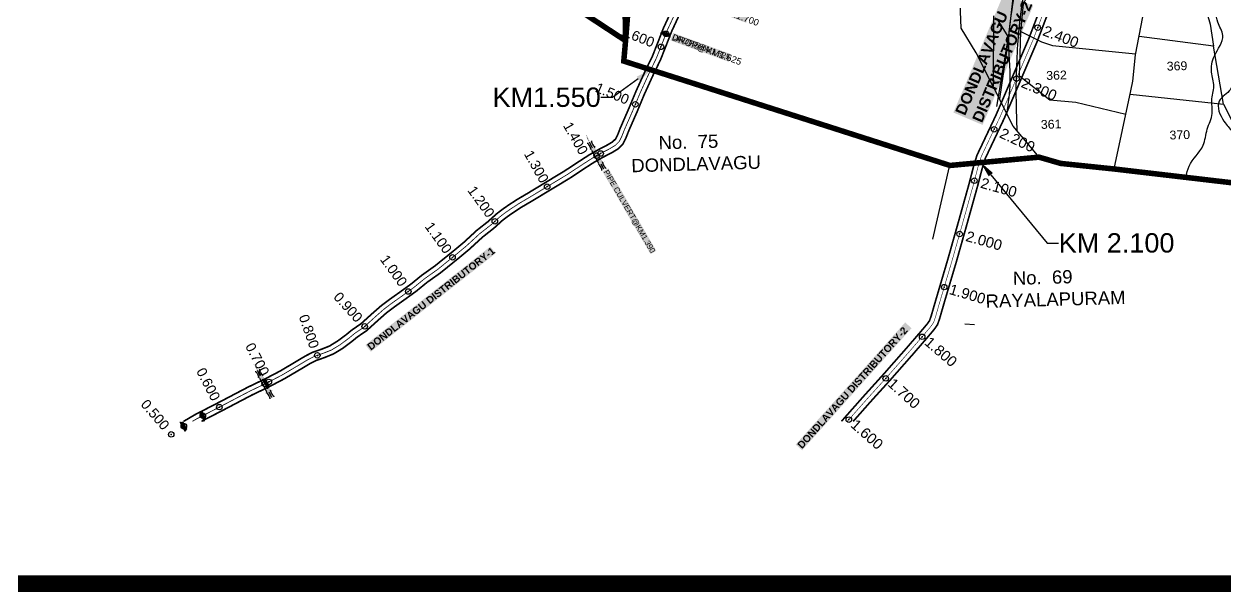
# Model space of a CAD drawing. Header units: inches. Extents: x 192867 to 224088, y 1602358 to 1617481.
# Drawn here: x 198398 to 200567, y 1604060 to 1605087 of the extents above; entities that cross this region are included whole.
import ezdxf
from ezdxf import colors
from ezdxf.entities.mleader import LeaderData, LeaderLine
from ezdxf.enums import TextEntityAlignment as Align
from ezdxf.math import Vec2, Vec3

# ---------------------------------------------------------------- set-up
doc = ezdxf.new("R2010")
doc.units = ezdxf.units.IN
doc.header["$LTSCALE"] = 15
doc.header["$MEASUREMENT"] = 0
doc.header["$PDMODE"] = 32
doc.header["$PDSIZE"] = 10
doc.linetypes.add('ACAD_ISO03W100', pattern=[30, 12, -18])
doc.linetypes.add('HIDDEN2', pattern=[0.1875, 0.125, -0.0625])
for name, color, linetype in [('CANAL1', 7, 'Continuous'), ('CSMark', 72, 'Continuous'), ('PLOTS', 7, 'Continuous'), ('PLOTS NO', 7, 'Continuous'), ('ROADS', 1, 'Continuous'), ('STREAMS', 4, 'Continuous'), ('STRUCTURE', 5, 'Continuous'), ('text2', 7, 'Continuous'), ('VILLAGE BOUNDRY', 5, 'Continuous'), ('VILLAGE STONES', 240, 'Continuous')]:
    doc.layers.add(name, color=color, linetype=linetype)
doc.styles.get("Standard").update_dxf_attribs({"font": 'arial.ttf'})
doc.dimstyles.get("Standard").update_dxf_attribs({"dimtxt": 0.18, "dimasz": 0.18, "dimexe": 0.18, "dimexo": 0.0625, "dimgap": 0.09, "dimtad": 0, "dimtih": 1, "dimtoh": 1, "dimdec": 4, "dimzin": 0, "dimdsep": 46, "dimtxsty": 'Standard', "dimcen": 0.09, "dimadec": 0, "dimazin": 0, "dimtfac": 1, "dimtdec": 4, "dimtofl": 0, "dimtmove": 0, "dimatfit": 3, "dimfxl": 1, "dimtolj": 1, "dimtzin": 0, "dimarcsym": 0})

# ---------------------------------------------------------------- blocks, each defined once
blk = doc.blocks.new('DROP')
h = blk.add_hatch()
h.set_pattern_fill('ANSI31', color=1, scale=10, angle=45)
h.set_pattern_definition([(90, (-324.4107, -25.7687), (-1.25, 0), [])])
h.paths.add_polyline_path([(-9.9, -4.3), (-13.8, 4.1), (13.8, 4.1), (10.2, -4.3)])
at = {"layer": 'STRUCTURE', "color": 5, "const_width": 0.49}
blk.add_lwpolyline([(-9.9, -4.3), (-13.8, 4.1), (13.8, 4.1), (10.2, -4.3), (-9.9, -4.3)], dxfattribs=at)
at = {"layer": 'STRUCTURE', "color": 5}
blk.add_circle((0, 0), 1.33, dxfattribs=at)
blk = doc.blocks.new('SP')
at = {"layer": 'STRUCTURE'}
h = blk.add_hatch(dxfattribs=at)
h.set_pattern_fill('DASH', color=256, scale=8, style=0)
edge = h.paths.add_edge_path()
edge.add_spline(control_points=[(769825.7, 1706742.1), (769825.3, 1706741.8), (769823.8, 1706740.8), (769820.9, 1706740.3), (769817, 1706739.7), (769811.4, 1706738.9), (769804, 1706739.7), (769798.4, 1706741), (769795.6, 1706741.6)], knot_values=[0, 0, 0, 0, 1.613557, 5.24513, 8.624976, 13.470124, 22.190216, 30.746377, 30.746377, 30.746377, 30.746377], degree=3, periodic=0)
edge.add_line((769795.6, 1706741.6), (769792.6, 1706739.6))
edge.add_line((769792.6, 1706739.6), (769732.6, 1706739.6))
edge.add_line((769732.6, 1706739.6), (769729.6, 1706741.6))
edge.add_spline(control_points=[(769729.6, 1706741.6), (769726.9, 1706740.9), (769721.3, 1706739.5), (769713.9, 1706738.5), (769708.3, 1706739.1), (769704.4, 1706739.6), (769701.5, 1706740), (769700, 1706741), (769699.5, 1706741.3)], knot_values=[0, 0, 0, 0, 8.556161, 17.276253, 22.121402, 25.501247, 29.13282, 30.746377, 30.746377, 30.746377, 30.746377], degree=3, periodic=0)
edge.add_line((769699.5, 1706741.3), (769699.5, 1706722.1))
edge.add_spline(control_points=[(769699.5, 1706722.1), (769700, 1706722.4), (769701.4, 1706723.4), (769704.3, 1706724), (769708.2, 1706724.5), (769713.8, 1706725.3), (769721.2, 1706724.5), (769726.8, 1706723.3), (769729.6, 1706722.6)], knot_values=[0, 0, 0, 0, 1.613557, 5.24513, 8.624976, 13.470124, 22.190216, 30.746377, 30.746377, 30.746377, 30.746377], degree=3, periodic=0)
edge.add_line((769729.6, 1706722.6), (769732.6, 1706724.6))
edge.add_line((769732.6, 1706724.6), (769792.6, 1706724.6))
edge.add_line((769792.6, 1706724.6), (769795.6, 1706722.6))
edge.add_spline(control_points=[(769795.6, 1706722.6), (769798.4, 1706723.3), (769803.9, 1706724.8), (769811.3, 1706725.8), (769817, 1706725.1), (769820.9, 1706724.7), (769823.8, 1706724.2), (769825.2, 1706723.3), (769825.7, 1706723)], knot_values=[0, 0, 0, 0, 8.556161, 17.276253, 22.121402, 25.501247, 29.13282, 30.746377, 30.746377, 30.746377, 30.746377], degree=3, periodic=0)
edge.add_line((769825.7, 1706723), (769825.7, 1706742.1))
h.paths.add_polyline_path([(769764.2, 1706732.1, -1), (769761.1, 1706732.1, -1)], flags=0)
h.paths.add_polyline_path([(769761.1, 1706732.1, 1), (769764.2, 1706732.1, 1)], flags=16)
at = {"layer": 'STRUCTURE', "const_width": 0.628}
for points in [[(769726.6, 1706747.6), (769726.6, 1706743.6), (769732.6, 1706739.6), (769792.6, 1706739.6), (769798.6, 1706743.6), (769798.6, 1706747.6)], [(769726.6, 1706716.6), (769726.6, 1706720.6), (769732.6, 1706724.6), (769792.6, 1706724.6), (769798.6, 1706720.6), (769798.6, 1706716.6)]]:
    blk.add_lwpolyline(points, dxfattribs=at)
at = {"layer": 'STRUCTURE', "color": 3}
blk.add_lwpolyline([(769732.6, 1706724.6), (769792.6, 1706724.6)], dxfattribs=at)
blk.add_lwpolyline([(769732.6, 1706724.6), (769792.6, 1706724.6)], dxfattribs=at)
at = {"layer": 'STRUCTURE', "color": 0}
blk.add_circle((769762.6, 1706732.1), 1.55, dxfattribs=at)
at = {"layer": 'STRUCTURE'}
for points in [[(769699.5, 1706741.3), (769700.9, 1706740.5), (769704.4, 1706739.6), (769707.8, 1706739.2), (769712.6, 1706738.8), (769721.3, 1706739.7), (769729.6, 1706741.6)], [(769699.5, 1706722.1), (769700.9, 1706723), (769704.4, 1706724), (769707.7, 1706724.5), (769712.5, 1706725), (769721.2, 1706724.4), (769729.6, 1706722.6)], [(769825.7, 1706742.1), (769824.3, 1706741.3), (769820.8, 1706740.3), (769817.5, 1706739.8), (769812.7, 1706739.2), (769804, 1706739.9), (769795.6, 1706741.6)], [(769825.7, 1706723), (769824.3, 1706723.8), (769820.8, 1706724.7), (769817.4, 1706725.1), (769812.6, 1706725.5), (769803.9, 1706724.6), (769795.6, 1706722.6)]]:
    blk.add_spline(points, degree=3, dxfattribs=at)
at = {"layer": 'STRUCTURE', "color": 0}
blk.add_text('STREAM', height=5, dxfattribs=at).set_placement((769684.3, 1706732.1), align=Align.MIDDLE_CENTER)
for points in [[(769727.4, 1706732.1), (769700.8, 1706732.1)], [(769824.4, 1706732.1), (769800.5, 1706732.1)]]:
    blk.add_leader(points, dimstyle='Standard', override={"dimasz": 10, "dimgap": 0.09, "dimtad": 0}, dxfattribs=at)

msp = doc.modelspace()

# ---------------------------------------------------------------- linework, layer by layer
at = {"layer": 'CANAL1', "color": 200}
for points, const_width in [([(200064.8, 1604651.4), (200068, 1604662.3), (200085.8, 1604725.2), (200106.3, 1604798.5), (200114.4, 1604829.9), (200120.6, 1604850.1), (200129.9, 1604869.6), (200155.1, 1604922.9), (200185, 1604992.6), (200214.1, 1605060.5), (200239.4, 1605127), (200258.2, 1605180.8), (200264.5, 1605204.1), (200272, 1605232.5), (200280.9, 1605263), (200293, 1605302.8), (200305.2, 1605350), (200315.5, 1605391.4), (200325.5, 1605429.8), (200334.2, 1605466.2)], 1.5), ([(200080.8, 1604649.2), (200083.4, 1604657.8), (200101.2, 1604720.9), (200121.7, 1604794.4), (200129.8, 1604825.5), (200135.6, 1604844.3), (200144.4, 1604862.8), (200169.7, 1604916.3), (200199.7, 1604986.3), (200228.9, 1605054.5), (200254.4, 1605121.5), (200273.5, 1605176.1), (200279.9, 1605200), (200287.4, 1605228.2), (200296.2, 1605258.4), (200308.4, 1605298.4), (200320.7, 1605346.1), (200331, 1605387.5), (200341, 1605425.9), (200349.8, 1605462.5)], 1.5), ([(198686.1, 1604368.7), (198687, 1604369.1), (198707.1, 1604380.9), (198749.3, 1604402.6), (198802.9, 1604430.7), (198832.3, 1604444.8), (198860.8, 1604459.7), (198889.6, 1604476.8), (198906.5, 1604486.9), (198919.2, 1604493.4), (198925.4, 1604495.6), (198934.5, 1604498.7), (198950, 1604504.9), (198964.5, 1604513.8), (198979.9, 1604525.2), (198990.5, 1604533.9), (199007.1, 1604545.3), (199025.9, 1604562.4), (199043, 1604577.4), (199057.3, 1604588.2), (199076.7, 1604602), (199087.6, 1604609.9), (199097.7, 1604617.2), (199116.5, 1604632.6), (199140.9, 1604650), (199173.2, 1604676.1), (199192.3, 1604691.9), (199216.1, 1604713.9), (199237, 1604730.3), (199243.5, 1604736.2), (199252.3, 1604744.1), (199262.1, 1604751.7), (199272.6, 1604759), (199288.2, 1604769.3), (199307.5, 1604780.6), (199341.8, 1604801.4), (199375.2, 1604821.6), (199403.8, 1604840.4), (199419.9, 1604850.8), (199437.1, 1604860.5), (199452.8, 1604868.7), (199462, 1604874.3), (199467.3, 1604879.5), (199470.9, 1604886.7), (199475.7, 1604899.1), (199491.1, 1604934.4), (199504.2, 1604965.9), (199520.3, 1605001.2), (199533.8, 1605029.1), (199541.6, 1605048.9), (199544, 1605054.9), (199553.9, 1605080.3), (199570.3, 1605115.6)], 3), ([(198718.4, 1604368.7), (198756.7, 1604388.4), (198810, 1604416.4), (198839.5, 1604430.5), (198868.6, 1604445.8), (198897.8, 1604463), (198914.3, 1604472.9), (198925.5, 1604478.6), (198930.7, 1604480.4), (198940.1, 1604483.7), (198957.2, 1604490.6), (198973.5, 1604500.5), (198989.8, 1604512.6), (199000.1, 1604521.1), (199017.1, 1604532.7), (199036.6, 1604550.4), (199053.1, 1604565), (199066.8, 1604575.3), (199086, 1604589), (199097, 1604596.9), (199107.4, 1604604.5), (199126.2, 1604619.9), (199150.6, 1604637.2), (199183.3, 1604663.7), (199202.8, 1604679.9), (199226.5, 1604701.7), (199247.3, 1604718.1), (199254.2, 1604724.4), (199262.5, 1604731.9), (199271.5, 1604738.8), (199281.5, 1604745.8), (199296.6, 1604755.7), (199315.7, 1604766.9), (199350.1, 1604787.7), (199383.8, 1604808), (199412.5, 1604827), (199428.2, 1604837.1), (199444.7, 1604846.5), (199460.7, 1604854.7), (199472, 1604861.6), (199480.4, 1604870), (199485.5, 1604880.2), (199490.5, 1604893), (199505.9, 1604928.1), (199518.9, 1604959.5), (199534.8, 1604994.4), (199548.5, 1605022.7), (199556.5, 1605043.1), (199558.9, 1605049.1), (199568.6, 1605074), (199584.9, 1605109.2)], 3), ([(199391.8, 1604832.5), (199403.8, 1604840.4), (199419.9, 1604850.8), (199437.1, 1604860.5), (199452.8, 1604868.7), (199462, 1604874.3), (199467.3, 1604879.5), (199470.9, 1604886.7), (199475.7, 1604899.1), (199491.1, 1604934.4), (199504.2, 1604965.9), (199520.3, 1605001.2), (199533.8, 1605029.1), (199541.6, 1605048.9), (199544, 1605054.9), (199553.9, 1605080.3), (199570.3, 1605115.6)], 3), ([(199411.2, 1604826.1), (199412.5, 1604827), (199428.2, 1604837.1), (199444.7, 1604846.5), (199460.7, 1604854.7), (199472, 1604861.6), (199480.4, 1604870), (199485.5, 1604880.2), (199490.5, 1604893), (199505.9, 1604928.1), (199518.9, 1604959.5), (199534.8, 1604994.4), (199548.5, 1605022.7), (199556.5, 1605043.1), (199558.9, 1605049.1), (199568.6, 1605074), (199584.9, 1605109.2)], 3), ([(199875.5, 1604368.7), (199915.9, 1604414.4), (199951.9, 1604454.2), (199992.6, 1604500.5), (200017.9, 1604529.8), (200030.4, 1604544.6), (200034.8, 1604550.8), (200037.9, 1604559.9), (200046.3, 1604588.8), (200068, 1604662.3), (200085.8, 1604725.2), (200106.3, 1604798.5), (200114.4, 1604829.9), (200120.6, 1604850.1), (200129.9, 1604869.6), (200155.1, 1604922.9), (200185, 1604992.6), (200214.1, 1605060.5), (200239.4, 1605127)], 3), ([(199896.8, 1604368.7), (199927.8, 1604403.8), (199963.8, 1604443.5), (200004.7, 1604490), (200030.1, 1604519.4), (200043.1, 1604534.8), (200049.2, 1604543.5), (200053.2, 1604555.1), (200061.6, 1604584.3), (200083.4, 1604657.8), (200101.2, 1604720.9), (200121.7, 1604794.4), (200129.8, 1604825.5), (200135.6, 1604844.3), (200144.4, 1604862.8), (200169.7, 1604916.3), (200199.7, 1604986.3), (200228.9, 1605054.5), (200254.4, 1605121.5)], 3)]:
    msp.add_lwpolyline(points, dxfattribs=dict(at, const_width=const_width))
at = {"layer": 'CANAL1', "color": 1, "linetype": 'HIDDEN2', "ltscale": 4}
for points, const_width in [([(200072.8, 1604650.3), (200075.7, 1604660.1), (200093.5, 1604723.1), (200114, 1604796.5), (200122.1, 1604827.7), (200128.1, 1604847.2), (200137.1, 1604866.2), (200162.4, 1604919.6), (200192.3, 1604989.5), (200221.5, 1605057.5), (200246.9, 1605124.2), (200265.8, 1605178.4), (200272.2, 1605202.1), (200279.7, 1605230.4), (200288.6, 1605260.7), (200300.7, 1605300.6), (200313, 1605348), (200323.3, 1605389.4), (200333.3, 1605427.8), (200342, 1605464.4)], 1), ([(198702.1, 1604368.7), (198711, 1604373.8), (198753, 1604395.5), (198806.5, 1604423.6), (198835.9, 1604437.6), (198864.7, 1604452.7), (198893.7, 1604469.9), (198910.4, 1604479.9), (198922.3, 1604486), (198928, 1604488), (198937.3, 1604491.2), (198953.6, 1604497.7), (198969, 1604507.1), (198984.9, 1604518.9), (198995.3, 1604527.5), (199012.1, 1604539), (199031.3, 1604556.4), (199048, 1604571.2), (199062, 1604581.8), (199081.3, 1604595.5), (199092.3, 1604603.4), (199102.5, 1604610.8), (199121.3, 1604626.2), (199145.8, 1604643.6), (199178.2, 1604669.9), (199197.5, 1604685.9), (199221.3, 1604707.8), (199242.2, 1604724.2), (199248.9, 1604730.3), (199257.4, 1604738), (199266.8, 1604745.3), (199277, 1604752.4), (199292.4, 1604762.5), (199311.6, 1604773.8), (199345.9, 1604794.5), (199379.5, 1604814.8), (199408.2, 1604833.7), (199424, 1604843.9), (199440.9, 1604853.5), (199456.7, 1604861.7), (199467, 1604868), (199473.8, 1604874.8), (199478.2, 1604883.5), (199483.1, 1604896), (199498.5, 1604931.2), (199511.6, 1604962.7), (199527.6, 1604997.8), (199541.1, 1605025.9), (199549.1, 1605046), (199551.4, 1605052), (199561.2, 1605077.1), (199577.6, 1605112.4)], 1.5), ([(199401.5, 1604829.3), (199408.2, 1604833.7), (199424, 1604843.9), (199440.9, 1604853.5), (199456.7, 1604861.7), (199467, 1604868), (199473.8, 1604874.8), (199478.2, 1604883.5), (199483.1, 1604896), (199498.5, 1604931.2), (199511.6, 1604962.7), (199527.6, 1604997.8), (199541.1, 1605025.9), (199549.1, 1605046), (199551.4, 1605052), (199561.2, 1605077.1), (199577.6, 1605112.4)], 1), ([(199886.2, 1604368.7), (199921.8, 1604409.1), (199957.9, 1604448.9), (199998.6, 1604495.2), (200024, 1604524.6), (200036.7, 1604539.7), (200042, 1604547.2), (200045.5, 1604557.5), (200053.9, 1604586.6), (200075.7, 1604660.1), (200093.5, 1604723.1), (200114, 1604796.5), (200122.1, 1604827.7), (200128.1, 1604847.2), (200137.1, 1604866.2), (200162.4, 1604919.6), (200192.3, 1604989.5), (200221.5, 1605057.5), (200246.9, 1605124.2)], 1)]:
    msp.add_lwpolyline(points, dxfattribs=dict(at, const_width=const_width))
at = {"layer": 'PLOTS', "color": 0}
for points in [[(200232.7, 1604846.4), (200186.1, 1604902.2), (200119.2, 1605034.9), (200091.8, 1605079.7), (200084.4, 1605277.5), (200082, 1605340.1), (200074.1, 1605467.4), (200067.7, 1605675.9), (200063.1, 1605968.2), (200061.7, 1606093.2), (200059.5, 1606179.7), (200059.8, 1606249.1), (200054.8, 1606417.7), (200051.2, 1606680.4), (200054.9, 1606865.3), (200077.4, 1606868.4), (200070.3, 1606952), (200056.2, 1607023.4), (200050.7, 1607030.2), (200052.5, 1607074.2), (199996, 1607123.5), (199960.2, 1607172.2), (199915.4, 1607209.4), (199863.5, 1607239.3)], [(200368.7, 1604825), (200398.6, 1604966.4), (200402.3, 1604984), (200407.1, 1605031.4), (200427.2, 1605135), (200450, 1605241.2), (200440.2, 1605240.9), (200465.3, 1605532.4), (200463.7, 1605583.3), (200366.1, 1605630.5), (200430.2, 1605730.3), (200499.5, 1605844.9), (200540.6, 1605920.8), (200563.7, 1605963.6), (200584.1, 1606001.2), (200567.7, 1606040.7), (200617.8, 1606151.4), (200637.8, 1606194.2), (200647.1, 1606231.5), (200684.9, 1606400.6), (200697.3, 1606443.9)], [(200520.6, 1605536.7), (200518.2, 1605427.7), (200537.7, 1605386.5), (200497.2, 1605345.5), (200498.4, 1605236.9), (200525.6, 1605143.7), (200542.3, 1605086.8), (200548.4, 1605047.3), (200413.6, 1605064.9)], [(200200, 1605073.6), (200204.5, 1605123.8), (200213.2, 1605141.1), (200217.3, 1605169.8), (200251.9, 1605155.7), (200300.6, 1605151.1), (200427.2, 1605135)], [(200150.2, 1605101.8), (200149.6, 1604974.6)], [(200158.5, 1605093.6), (200177.6, 1605063.1), (200161, 1604951.9)], [(200389.5, 1604923.5), (200299.5, 1604945.2), (200252.2, 1604949.7), (200197.3, 1604992.7), (200200, 1605073.6), (200237, 1605054.7), (200256.8, 1605048.5), (200407.3, 1605033)], [(200566.5, 1604942), (200548.4, 1605047.3)], [(200397.3, 1604960.2), (200566.5, 1604942), (200609.1, 1604858.4), (200598, 1604799.2)]]:
    msp.add_lwpolyline(points, dxfattribs=at)
at = {"layer": 'ROADS', "linetype": 'ACAD_ISO03W100'}
msp.add_lwpolyline([(200692.9, 1606454), (200683.4, 1606415.4), (200636.8, 1606208), (200574.5, 1606068.9), (200563, 1606043.3), (200549.9, 1605998.6), (200538.7, 1605931.9), (200498.7, 1605852.4), (200418.7, 1605724.4), (200261.6, 1605473.4), (200231.8, 1605421.5), (200206.6, 1605319.5), (200189, 1605170.8), (200178, 1605070.6), (200155.8, 1604938)], dxfattribs=at)
at = {"layer": 'STREAMS'}
for points in [[(200053.2, 1606529.9), (200115.3, 1606556.1), (200148.1, 1606579.4), (200186.4, 1606641.6), (200204.2, 1606682), (200238.1, 1606699.4), (200290.3, 1606718.5), (200329.8, 1606722.8), (200351.8, 1606736.1), (200384.7, 1606743.2), (200410.1, 1606751.8), (200439.1, 1606756.2), (200466.3, 1606759.6), (200478.2, 1606733.9), (200486.1, 1606666.6), (200479.8, 1606626.1), (200463.3, 1606559.3), (200439.2, 1606500.8), (200432.8, 1606477.5), (200414.1, 1606426.3), (200401.7, 1606381.9), (200397, 1606318.9), (200407.3, 1606286.4), (200402.3, 1606247.4), (200402.8, 1606228.3), (200412.8, 1606176.4), (200433.2, 1606147.2), (200450.5, 1606108.5), (200479.9, 1606082.3), (200496.3, 1606050.6), (200529.2, 1606015.8), (200545.3, 1605978.4), (200536.5, 1605943.2), (200520.2, 1605898), (200488.3, 1605848.8), (200464.3, 1605815.3), (200420.3, 1605731.8), (200367.6, 1605643.8), (200280.4, 1605504.3), (200235.2, 1605423.2), (200210.5, 1605346.3), (200188.1, 1605142.5), (200177.6, 1605063.1), (200179.9, 1604981.9), (200174.2, 1604925.8)], [(200542, 1606738.6), (200516.9, 1606699.5), (200502.6, 1606664.4), (200510.7, 1606588.3), (200497.3, 1606516), (200496.5, 1606482.7), (200488.7, 1606459.6), (200484.2, 1606423.5), (200477.2, 1606389.1), (200478.4, 1606349.5), (200474.9, 1606326.2), (200476.3, 1606275.4), (200477.9, 1606221.1), (200479, 1606181.4), (200490.7, 1606142.9), (200518.8, 1606089.4), (200538.3, 1606060.1), (200553.8, 1606044.4), (200563.3, 1606024.5), (200563.8, 1606008.8), (200578.4, 1605976.4), (200589.8, 1605952.3), (200590.4, 1605931.6), (200595.4, 1605919.4), (200595.9, 1605898.5), (200590.5, 1605877.5), (200591.1, 1605856.5), (200586.3, 1605832.3), (200587.5, 1605789.1), (200588.2, 1605765.5), (200589.1, 1605733.2), (200590, 1605701.8), (200578.5, 1605681), (200574.8, 1605668.6), (200575.3, 1605651.2), (200563.6, 1605629.3), (200570.3, 1605602.4), (200564.8, 1605574.2), (200568.7, 1605541), (200578.8, 1605516.4), (200586.7, 1605476.9), (200590.6, 1605448.5), (200600.4, 1605419.3), (200610.8, 1605373.3), (200611.5, 1605343.1), (200612.1, 1605323), (200618.8, 1605312), (200623.3, 1605294.4), (200620.8, 1605274.4), (200592.2, 1605219.3), (200596.7, 1605173.7), (200598.4, 1605113.1), (200588.8, 1605031.6), (200583.1, 1605015.4), (200578.6, 1604969), (200558.3, 1604947.6), (200567.1, 1604911.4), (200582.4, 1604892.7), (200613.8, 1604845.7), (200623.4, 1604798.3)], [(200193.3, 1604893.7), (200191.7, 1604948.5), (200195.6, 1605064), (200204.1, 1605135.9), (200213.8, 1605192.6), (200219.2, 1605247.8), (200225.2, 1605281.1), (200242.7, 1605346.3), (200269.6, 1605394.7), (200290, 1605428.4), (200337.9, 1605459.6), (200388.4, 1605496.1), (200431, 1605523.5), (200473.4, 1605565.3), (200490.1, 1605600), (200505.8, 1605614.7), (200515.5, 1605628.3), (200531, 1605654.5), (200544.7, 1605683.9), (200553.5, 1605699.4), (200559.8, 1605754), (200558.6, 1605793.7), (200558, 1605817.5), (200554.4, 1605833.7), (200560.2, 1605849.9), (200559.5, 1605874), (200559, 1605894), (200557.9, 1605930.8), (200556.6, 1605950.4), (200551.9, 1605961.5), (200545.3, 1605978.4)], [(200498.4, 1604809.9), (200503.9, 1604830), (200529.3, 1604867.9), (200536.8, 1604897), (200545.7, 1604925.3), (200545.1, 1604948.8), (200548.7, 1604974.8), (200544.8, 1605000), (200549.7, 1605029.4), (200565, 1605066.5), (200555.9, 1605090.4), (200552.7, 1605108.5), (200546.5, 1605148.4), (200535.2, 1605187.4), (200541.3, 1605220.6), (200540.8, 1605237.3), (200524.2, 1605262.2), (200523.5, 1605288.1), (200521, 1605322.6), (200513.8, 1605342.7), (200518.9, 1605383.3), (200529.8, 1605409.2), (200537.3, 1605424.7), (200529.9, 1605435.9), (200529.2, 1605460.6), (200527.3, 1605476.4), (200524.9, 1605493.8), (200530.3, 1605514.1), (200528.5, 1605579.1), (200525.2, 1605586.8), (200528.8, 1605623.3), (200514.9, 1605606.6), (200499.7, 1605593.5), (200485.2, 1605565.6), (200475.4, 1605550.9), (200457.3, 1605532.4), (200435.9, 1605512.4), (200412.9, 1605499.5), (200388, 1605477.7), (200371.6, 1605473.7), (200355.9, 1605460.9), (200334.4, 1605444.9), (200319.3, 1605439), (200307.6, 1605435.9), (200284.6, 1605421.5)]]:
    msp.add_spline(points, degree=3, dxfattribs=at)
at = {"layer": 'text2', "color": 5, "const_width": 30}
msp.add_lwpolyline([(195040, 1616646.3), (204931.9, 1616646.3), (204931.9, 1604075), (195040, 1604075)], close=True, dxfattribs=at)
at = {"layer": 'text2'}
msp.add_lwpolyline([(200098.4, 1604544.8), (200116, 1604544)], dxfattribs=at)
at = {"layer": 'text2', "color": 3}
for p in [(199558.2, 1605069.4, 1), (199558.2, 1605069.4, 1), (199549.1, 1605046, 1), (199549.1, 1605046, 1), (199433, 1604849, 89), (199248.9, 1604730.3, 2), (199092.3, 1604603.4, 1), (198928, 1604488, 1), (198832.9, 1604436.2), (198721, 1604379, 94), (198686.6, 1604359.9), (199570.5, 1604066.8)]:
    msp.add_point(p, dxfattribs=at)
at = {"layer": 'text2', "color": 2, "linetype": 'Continuous'}
for p in [(200230.3, 1605080.7), (200230.3, 1605080.7), (199549.1, 1605046), (199549.1, 1605046), (200191.9, 1604988.4), (200191.9, 1604988.4), (199503, 1604942), (200151.6, 1604896.8), (200151.6, 1604896.8), (199440.1, 1604853), (200115.9, 1604803.8), (199343.5, 1604793.1), (200089.1, 1604707.5), (199172.4, 1604665.2), (200061.3, 1604611.4), (199013.6, 1604540.3), (200021.4, 1604521.6), (198928, 1604488), (198840.2, 1604439.9), (199955.6, 1604446.3), (198750.9, 1604394.4), (199888.9, 1604371.8), (198663.8, 1604345)]:
    msp.add_point(p, dxfattribs=at)
at = {"layer": 'VILLAGE BOUNDRY', "color": 5, "linetype": 'HIDDEN2', "ltscale": 14}
msp.add_lwpolyline([(200586.8, 1604799.5, 10, 10, 0), (200368.7, 1604825, 10, 10, 0), (200271.8, 1604835.1, 10, 10, 0), (200232.7, 1604846.4, 10, 10, 0), (200071.7, 1604831.4, 10, 10, 0), (199482, 1605020.1, 10, 10, 0), (199485.2, 1605057, 10, 10, 0), (199479.4, 1605478.7, 10, 10, 0), (199483.3, 1605543.8, 10, 10, 0), (199578, 1606041.3, 10, 10, 0), (199687.6, 1606508.1, 10, 10, 0), (199844, 1607133.5, 10, 10, 0), (199922.3, 1607434.4, 10, 10, 0), (199948.3, 1607590.7, 10, 10, 0), (199955.1, 1607716.1, 10, 10, 0), (200027.4, 1608049.4, 10, 10, 0), (200094.4, 1608449, 10, 10, 0), (200176.6, 1608832.8, 10, 10, 0)], format="xyseb", dxfattribs=at)
at = {"layer": 'VILLAGE BOUNDRY', "color": 5, "linetype": 'HIDDEN2', "ltscale": 14, "const_width": 10}
msp.add_lwpolyline([(199257.1, 1605206.9), (199485.2, 1605057), (199490.2, 1605118.8)], dxfattribs=at)
at = {"layer": 'VILLAGE BOUNDRY', "linetype": 'Continuous'}
msp.add_lwpolyline([(200070.3, 1604829.4), (200040.1, 1604698.3)], dxfattribs=at)

# ---------------------------------------------------------------- block references
for p, xscale, yscale, zscale, rotation in [((199558.2, 1605069.4, 1), 0.6999999999999998, 0.6999999999999998, 0.6999999999999998, 159.2935134310877), ((199558.2, 1605069.4, 1), 0.6999999999999998, 0.6999999999999998, 0.6999999999999998, 159.2935134310877), ((198835.9, 1604437.6), 0.6999999999999997, 0.6999999999999997, 0.6999999999999997, 117.9223248624015), ((198721, 1604379, 94), 0.6999999999999997, 0.6999999999999997, 0.6999999999999997, 117.9223248624015), ((198686.6, 1604359.9), 0.6999999999999997, 0.6999999999999997, 0.6999999999999997, 117.9223248624015)]:
    msp.add_blockref('DROP', p, dxfattribs=dict(xscale=xscale, yscale=yscale, zscale=zscale, rotation=rotation))
at = {"layer": 'STRUCTURE', "color": 0, "xscale": 0.448, "yscale": 0.448, "zscale": 0.448, "rotation": 297.8304472066739}
for p in [(-637739.4, 1552848.4, 89), (-638339.5, 1552435.6)]:
    msp.add_blockref('SP', p, dxfattribs=at)

# ---------------------------------------------------------------- texts
at = {"layer": 'CSMark', "color": 1}
for s, height, rotation, p in [('1.600', 18, 338.4609, (199477.7, 1605076)), ('1.600', 18, 338.4609, (199477.7, 1605076)), ('2.400', 19, 339.1765, (200241.1, 1605076.2)), ('2.400', 19, 339.1765, (200241.1, 1605076.2)), ('1.500', 18, 337.4224, (199432.2, 1604973.5)), ('2.300', 19, 336.8118, (200202.4, 1604982.6)), ('2.300', 19, 336.8118, (200202.4, 1604982.6)), ('1.400', 18, 299.507, (199379.5, 1604908)), ('2.200', 19, 334.6985, (200163.6, 1604891.5)), ('2.200', 19, 334.6985, (200163.6, 1604891.5)), ('1.300', 18, 299.339, (199308.7, 1604856.9)), ('2.100', 19, 344.3678, (200128, 1604800.6)), ('1.200', 18, 305.8783, (199205.7, 1604791.5)), ('1.100', 18, 305.8783, (199128.5, 1604726.2)), ('2.000', 19, 344.2679, (200101.3, 1604704.3)), ('1.000', 18, 305.8783, (199047.7, 1604666.7)), ('1.900', 19, 343.4887, (200071.5, 1604608.4)), ('0.900', 18, 312.2715, (198962.5, 1604598.5)), ('0.800', 18, 289.1673, (198902.6, 1604561.1)), ('0.700', 18, 297.7109, (198805, 1604508.8)), ('1.800', 19, 319.2161, (200030.2, 1604516.2)), ('0.600', 18, 297.2242, (198716.5, 1604463.7)), ('1.700', 19, 317.8031, (199964.1, 1604441.4)), ('0.500', 18, 310.7518, (198614.3, 1604404.6)), ('1.600', 19, 318.5989, (199896.9, 1604367.1))]:
    msp.add_text(s, height=height, rotation=rotation, dxfattribs=at).set_placement(p, align=Align.MIDDLE_LEFT)
at = {"layer": 'PLOTS NO'}
for s, p in [('362', (200245.9, 1604986.1)), ('369', (200463.8, 1605002.9)), ('361', (200236.2, 1604897.5)), ('370', (200468.8, 1604878.3))]:
    msp.add_text(s, height=15.98, rotation=1.6121, dxfattribs=at).set_placement(p)
at = {"layer": 'ROADS', "linetype": 'ACAD_ISO03W100'}
for s, height, p in [('No.  75 ', 23.97, (199545.2, 1604860.5)), ('DONDLAVAGU', 23.97, (199495.9, 1604819)), ('No.  69 ', 23.97, (200185.7, 1604615.4)), ('RAYALAPURAM', 23.975, (200136.4, 1604573.9))]:
    msp.add_text(s, height=height, rotation=1.6121, dxfattribs=at).set_placement(p)
at = {"layer": 'STRUCTURE', "color": 5, "attachment_point": 1, "bg_fill": 1, "box_fill_scale": 1.1, "bg_fill_color": 7, "bg_fill_true_color": 16777215, "bg_fill_transparency": 0}
for s, insert, char_height, width, rotation in [('DROP@KM1.700', (199603.4, 1605140.2), 12, 109.889, 339.8249), ('{\\fArial|b1|i0|c0|p34;\\C1;DONDLAVAGU\\PDISTRIBUTORY-2}', (200080.5, 1604928.2), 20, 230.05, 66.9975), ('DROP@KM1.625', (199572.1, 1605069.5), 12, 109.998, 339.8249), ('DROP@KM1.625', (199572.1, 1605069.5), 10, 109.998, 339.8249), ('PIPE CULVERT@KM1.390', (199453.7, 1604824.8), 10, 170.482, 300.174), ('{\\fArial|b1|i0|c0|p34;\\C1;DONDLAVAGU DISTRIBUTORY-1}', (199016.8, 1604506.6), 13, 284.729, 38.2505), ('{\\fArial|b1|i0|c0|p34;\\C1;DONDLAVAGU DISTRIBUTORY-2}', (199794.6, 1604326.9), 13, 293.809, 48.1118)]:
    msp.add_mtext(s, dxfattribs=dict(at, insert=insert, char_height=char_height, width=width, rotation=rotation))

# ---------------------------------------------------------------- leaders
at = {"layer": 'VILLAGE STONES', "color": 1}
ml = msp.add_multileader_mtext('Standard', dxfattribs=at)
ml.set_content('KM1.550', color=1)
ml.set_leader_properties()
ml.build(insert=Vec2(0, 0))
ml.multileader.update_dxf_attribs({"dogleg_length": 0.36, "arrow_head_size": 30})
ctx = ml.context
ctx.base_point, ctx.char_height, ctx.arrow_head_size, ctx.landing_gap_size, ctx.plane_origin = Vec3(199250.4, 1604954.5), 35, 30, 0.09, Vec3(199192.5, 1604739.4)
ctx.text_align_type = 2
notes = []
notes.append((ctx, [(1, (1, 1, 0), (199461.4, 1604954.5), (-1, 0), 21, [(0, [(199532.4, 1605005.5)], 0, [])])]))
ctx.mtext.insert, ctx.mtext.alignment, ctx.mtext.flow_direction = Vec3(199440.3, 1604972.3), 3, 5
ml = msp.add_multileader_mtext('Standard', dxfattribs=at)
ml.set_content('KM 2.100', color=1)
ml.set_leader_properties()
ml.build(insert=Vec2(0, 0))
ml.multileader.update_dxf_attribs({"dogleg_length": 0.36, "arrow_head_size": 30})
ctx = ml.context
ctx.base_point, ctx.char_height, ctx.arrow_head_size, ctx.landing_gap_size, ctx.plane_origin = Vec3(200268.2, 1604691.1), 35, 30, 0.09, Vec3(199786.6, 1604571.9)
notes.append((ctx, [(0, (1, 1, 0), (200247.2, 1604691.1), (1, 0), 21, [(0, [(200126.5, 1604837.9)], 0, [])])]))
ctx.mtext.insert, ctx.mtext.flow_direction = Vec3(200268.3, 1604708.9), 5
for ctx, leaders in notes:
    for number, flags, end, landing, length, lines in leaders:
        leader = LeaderData()
        leader.index, (leader.has_last_leader_line, leader.has_dogleg_vector, leader.attachment_direction) = number, flags
        leader.last_leader_point, leader.dogleg_vector, leader.dogleg_length = Vec3(end), Vec3(landing), length
        for number, points, colour, breaks in lines:
            line = LeaderLine()
            line.index, line.vertices, line.color, line.breaks = number, Vec3.list(points), colors.encode_raw_color(colour), breaks
            leader.lines.append(line)
        ctx.leaders.append(leader)

doc.saveas('drawing.dxf')
